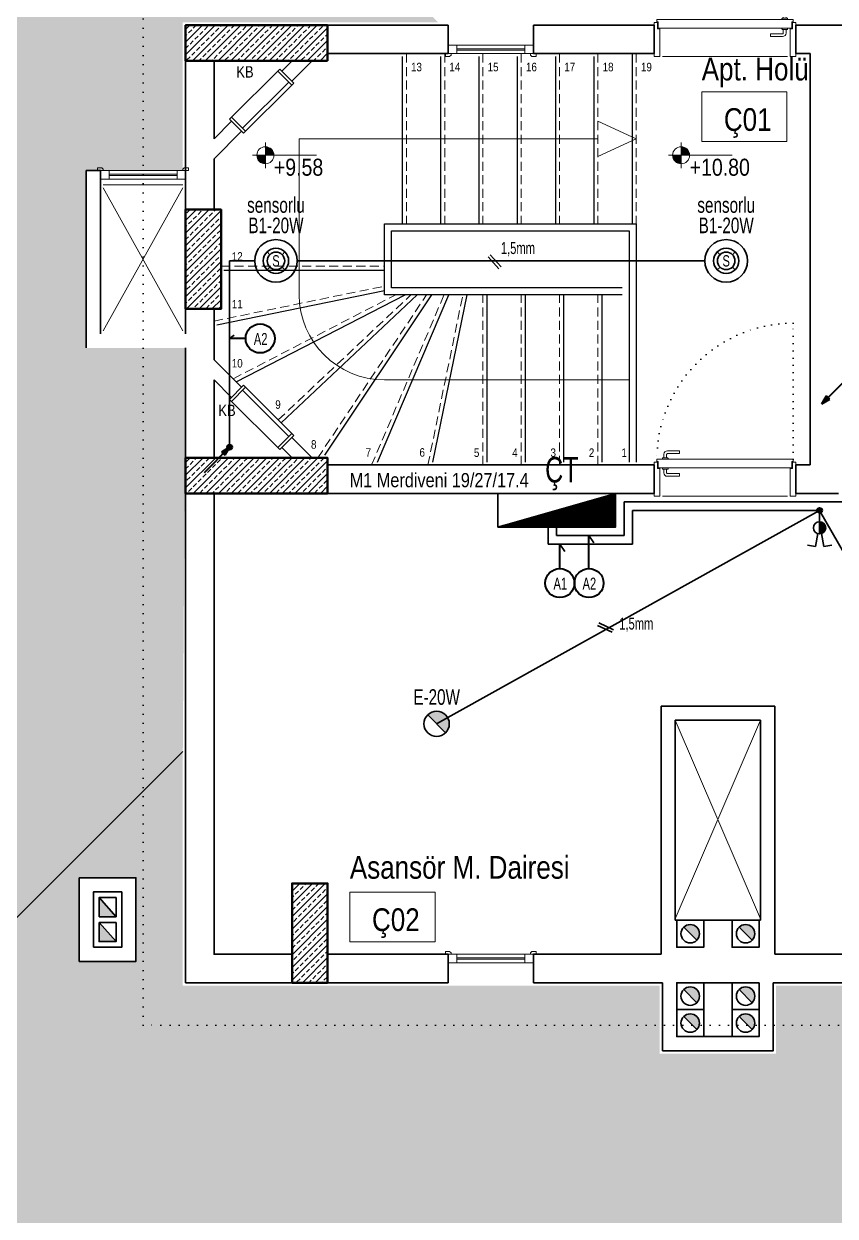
# Model space of a CAD drawing. Header units: millimetres. Extents: x 1852829 to 1882754, y -270850 to -231658.
# Drawn here: x 1869274 to 1869845, y -248506 to -247665 of the extents above; entities that cross this region are included whole.
import ezdxf
from ezdxf.enums import TextEntityAlignment as Align

# ---------------------------------------------------------------- set-up
doc = ezdxf.new("R2010")
doc.units = ezdxf.units.MM
for name, pattern in [('CONTINOUS', [0]), ('CONTINU', [0]), ('DOT', [0.25, 0, -0.25]), ('izdüşüm arka', [3.175, 0, -3.175]), ('izdüşüm ön', [9.525, 6.35, -3.175])]:
    doc.linetypes.add(name, pattern=pattern)
for name, color, linetype, lineweight in [('a_ba', 6, 'Continuous', 50), ('a_doğrama', 251, 'Continuous', 20), ('a_duvar', 251, 'Continuous', 35), ('a_görünüş', 32, 'Continuous', 25), ('a_görünüş_ince', 8, 'Continuous', 20), ('a_hatch_ba', 252, 'Continuous', 13), ('a_hatch_misc', 251, 'Continuous', 15), ('a_izdüşüm_arka', 251, 'izdüşüm arka', 30), ('a_izdüşüm_ön', 6, 'izdüşüm ön', 9), ('a_not_kot', 251, 'Continuous', 13), ('a_not_mahal', 253, 'Continuous', 5), ('a_not_misc', 144, 'Continuous', 5), ('a_not_text', 7, 'Continuous', 13), ('Aydınlatma', 4, 'CONTINOUS', 35), ('Aydınlatma_', 3, 'Continuous', 40), ('Genel', 4, 'CONTINOUS', 40), ('Priz', 6, 'CONTINOUS', 40)]:
    doc.layers.add(name, color=color, linetype=linetype, lineweight=lineweight)
doc.styles.add('Grupcad', font='arial.ttf', dxfattribs={"width": 0.7})
doc.styles.add('OL', font='tsimplex.shx', dxfattribs={"width": 0.8, "height": 12})
doc.styles.add('ROMANTUR', font='arial.ttf', dxfattribs={"width": 0.7})
doc.styles.get("Standard").update_dxf_attribs({"font": 'ARIALN.TTF'})

# ---------------------------------------------------------------- blocks, each defined once
blk = doc.blocks.new('M1')
at = {"layer": 'a_doğrama', "linetype": 'Continuous'}
for p, q in [((-24, 6), (-30, 6)), ((-30, 0), (-30, 6)), ((-24, 0), (-30, 0)), ((-24, 0), (-24, 6)), ((30, 6), (24, 6)), ((24, 6), (24, 0)), ((30, 0), (30, 6)), ((30, 0), (24, 0))]:
    blk.add_line(p, q, dxfattribs=at)
at = {"layer": 'a_doğrama'}
for p, q in [((24, 3.5), (-24, 3.5)), ((24, 2.5), (-24, 2.5))]:
    blk.add_line(p, q, dxfattribs=at)
for points in [[(-28, -1), (-28, 0), (-32, 0), (-32, -2), (-29, -2)], [(28, -1), (28, 0), (32, 0), (32, -2), (29, -2)]]:
    blk.add_lwpolyline(points, close=True, dxfattribs=at)
at = {"layer": 'a_görünüş_ince'}
for p, q in [((24, 6), (-24, 6)), ((-24, 0), (24, 0))]:
    blk.add_line(p, q, dxfattribs=at)
blk = doc.blocks.new('baca_şönt')
at = {"layer": 'a_duvar'}
h = blk.add_hatch(color=256, dxfattribs=at)
h.dxf.hatch_style = 1
h.paths.add_polyline_path([(21.5, -5), (21.5, -17), (35, -17)])
h.paths.add_polyline_path([(4, -5), (4, -17), (17.5, -17)])
for p, q in [((4, -5), (17.5, -17)), ((17.5, -5), (17.5, -17)), ((21.5, -5), (21.5, -17)), ((21.5, -5), (35, -17))]:
    blk.add_line(p, q, dxfattribs=at)
blk.add_lwpolyline([(0, -21), (39, -21), (39, -1), (0, -1)], close=True, dxfattribs=at)
for points in [[(17.5, -5), (4, -5), (4, -17), (17.5, -17)], [(21.5, -17), (35, -17), (35, -5), (21.5, -5)]]:
    blk.add_lwpolyline(points, dxfattribs=at)
blk = doc.blocks.new('baca_müstakil')
at = {"layer": 'a_duvar'}
h = blk.add_hatch(color=256, dxfattribs=at)
h.dxf.hatch_style = 1
h.paths.add_polyline_path([(4.9, -4.9, 0.198912), (3, -9.5, 0.668179), (14.1, -14.1)])
blk.add_line((4.9, -4.9), (14.1, -14.1), dxfattribs=at)
blk.add_lwpolyline([(0, -19), (19, -19), (19, 0), (0, 0)], close=True, dxfattribs=at)
blk.add_circle((9.5, -9.5), 6.5, dxfattribs=at)
blk = doc.blocks.new('K1')
at = {"layer": 'a_doğrama', "color": 251}
for points in [[(-17.5, -2.5), (-22, -2.5), (-22, 0), (2, 0), (2, -4), (-17.5, -4), (-17.5, -2.5)], [(-27.5, -93.1), (-25, -93.1)], [(-17.5, -97.5), (-22, -97.5), (-22, -100), (2, -100), (2, -96), (-17.5, -96), (-17.5, -97.5)], [(-14.5, -93.1), (-17, -93.1)]]:
    blk.add_lwpolyline(points, dxfattribs=at)
blk.add_lwpolyline([(-18, -14), (-18, -4), (-18, -3), (-22.5, -3), (-22.5, -2.5), (-22.5, -2), (-24, -2), (-24, -2.5), (-24, -12.5), (-24, -88), (-24, -97.5), (-24, -98), (-22.5, -98), (-22.5, -97.5), (-22.5, -97), (-18, -97), (-18, -96), (-18, -86.5)], close=True, dxfattribs=at)
for points in [[(-25, -91.1), (-27.5, -91.1, -0.414214), (-28, -90.6), (-28, -82.1), (-30, -82.1), (-30, -90.6)], [(-17, -91.1), (-14.5, -91.1, 0.414214), (-14, -90.6), (-14, -82.1), (-12, -82.1), (-12, -90.6)], [(-24, -94.1), (-24.5, -94.1, -0.414214), (-25, -93.6), (-25, -90.6, -0.414214), (-24.5, -90.1), (-24, -90.1)], [(-18, -94.1), (-17.5, -94.1, 0.414214), (-17, -93.6), (-17, -90.6, 0.414214), (-17.5, -90.1), (-18, -90.1)]]:
    blk.add_lwpolyline(points, format="xyb", dxfattribs=at)
for centre, start, end in [((-27.5, -90.6), 180, 270), ((-14.5, -90.6), 270, 0)]:
    blk.add_arc(centre, 2.5, start, end, dxfattribs=at)
at = {"layer": 'a_görünüş_ince', "color": 251}
blk.add_line((2, -6), (2, -94), dxfattribs=at)
at = {"layer": 'a_izdüşüm_arka', "color": 251, "linetype": 'DOT', "ltscale": 20}
blk.add_line((-24, -2), (-120, -2), dxfattribs=at)
blk.add_arc((-24, -2), 96, 180, 270, dxfattribs=at)
blk = doc.blocks.new('sembol_kot')
at = {"layer": 'a_not_kot'}
for points in [[(0, 10), (0, 0), (10, 0, 0.414214)], [(0, 0), (-10, 0, 0.414214), (0, -10)]]:
    blk.add_hatch(color=256, dxfattribs=at).paths.add_polyline_path(points)
for p, q in [((0, 15), (0, -15)), ((-15, 0), (60, 0))]:
    blk.add_line(p, q, dxfattribs=at)
blk.add_circle((0, 0), 10, dxfattribs=at)
blk = doc.blocks.new('kb')
at = {"layer": 'a_doğrama'}
blk.add_line((10.91, -41.26), (12.32, -42.68), dxfattribs=at)
for points in [[(44.85, -7.32), (46.26, -5.91)], [(44.85, -7.32), (54.75, -17.22)], [(47.68, -7.32), (46.26, -5.91)], [(52.63, -15.1), (20.1, -47.63)], [(54.75, -14.39), (56.16, -15.81)], [(56.16, -15.81), (54.75, -17.22)], [(54.75, -17.22), (20.81, -51.16)], [(10.91, -41.26), (12.32, -39.85)], [(10.91, -41.26), (20.81, -51.16)], [(12.32, -39.85), (22.22, -49.75)]]:
    blk.add_lwpolyline(points, dxfattribs=at)
at = {"layer": 'a_duvar'}
for points in [[(55, 0), (47.68, -7.32)], [(69.14, 0), (54.75, -14.39)], [(47.68, -7.32), (54.75, -14.39)], [(12.32, -42.68), (0, -55)], [(19.39, -49.75), (0, -69.14)], [(12.32, -42.68), (19.39, -49.75)]]:
    blk.add_lwpolyline(points, dxfattribs=at)
at = {"layer": 'a_görünüş_ince'}
blk.add_lwpolyline([(44.85, -7.32), (12.32, -39.85)], dxfattribs=at)
blk = doc.blocks.new('B1-20W SENSORLU ARM.')
at = {"layer": 'Aydınlatma', "color": 1, "linetype": 'CONTINU'}
for p, q in [((-6.3, 6.3), (-4.34, 4.34)), ((6.3, 6.3), (4.34, 4.34)), ((-4.34, -4.34), (-6.3, -6.3)), ((4.34, -4.34), (6.3, -6.3))]:
    blk.add_line(p, q, dxfattribs=at)
at = {"layer": 'Aydınlatma', "linetype": 'CONTINU'}
blk.add_circle((0, 0), 15, dxfattribs=at)
at = {"layer": 'Aydınlatma', "color": 1, "linetype": 'CONTINU'}
for radius in [8.91, 6.14]:
    blk.add_circle((0, 0), radius, dxfattribs=at)
at = {"layer": 'Aydınlatma', "linetype": 'CONTINU', "style": 'Grupcad', "width": 0.7, "flags": 8}
for tag, p in [('SENSORLU', (0, 39.36)), ('B1-20W', (0, 25))]:
    blk.add_attdef(tag, text='', height=11, dxfattribs=at).set_placement(p, align=Align.MIDDLE_CENTER)
at = {"layer": 'Aydınlatma', "color": 4, "linetype": 'CONTINU', "style": 'Grupcad', "width": 0.7, "flags": 8}
blk.add_attdef('S.', text='', height=8, dxfattribs=at).set_placement((0, 0), align=Align.MIDDLE_CENTER)
blk = doc.blocks.new('ASAGIDAN GELEN HAT')
at = {"linetype": 'Continuous'}
blk.add_hatch(color=0, dxfattribs=at).paths.add_polyline_path([(-5.67, -3.43), (-3.48, -5.62), (0, 0)])
h = blk.add_hatch(color=7, dxfattribs=at)
edge = h.paths.add_edge_path()
edge.add_arc((0, 0), 1.75, 0, 360)
at = {"color": 0, "linetype": 'Continuous'}
for p, q in [((-17.77, -17.77), (0, 0)), ((0, 0), (-5.67, -3.43)), ((0, 0), (-3.48, -5.62)), ((-5.67, -3.43), (-3.48, -5.62))]:
    blk.add_line(p, q, dxfattribs=at)
at = {"color": 7, "linetype": 'Continuous'}
blk.add_circle((0, 0), 1.75, dxfattribs=at)
blk = doc.blocks.new('KAT PANOSU')
at = {"layer": 'Aydınlatma', "linetype": 'CONTINU'}
h = blk.add_hatch(dxfattribs=at)
h.set_pattern_fill('ANSI31', color=2)
h.set_pattern_definition([(45, (274.5771, -113244.44112), (-0.08838834765, 0.08838834765), [])])
h.paths.add_polyline_path([(41.5, 11.87), (-41.5, -11.87), (41.5, -11.87)])
at = {"layer": 'Aydınlatma', "color": 2, "linetype": 'CONTINU'}
blk.add_line((-41.5, -11.87), (41.5, 11.87), dxfattribs=at)
blk.add_line((-41.5, -11.87), (41.5, 11.87), dxfattribs=at)
blk.add_line((-41.5, -11.87), (41.5, 11.87), dxfattribs=at)
blk.add_line((-41.5, -11.87), (41.5, 11.87), dxfattribs=at)
blk.add_line((-41.5, -11.87), (41.5, 11.87), dxfattribs=at)
blk.add_line((-41.5, -11.87), (41.5, 11.87), dxfattribs=at)
blk.add_lwpolyline([(-41.5, -11.87), (-41.5, 11.87), (41.5, 11.87), (41.5, -11.87)], close=True, dxfattribs=at)
blk.add_lwpolyline([(-41.5, -11.87), (-41.5, 11.87), (41.5, 11.87), (41.5, -11.87)], close=True, dxfattribs=at)
blk.add_lwpolyline([(-41.5, -11.87), (-41.5, 11.87), (41.5, 11.87), (41.5, -11.87)], close=True, dxfattribs=at)
blk.add_lwpolyline([(-41.5, -11.87), (-41.5, 11.87), (41.5, 11.87), (41.5, -11.87)], close=True, dxfattribs=at)
blk.add_lwpolyline([(-41.5, -11.87), (-41.5, 11.87), (41.5, 11.87), (41.5, -11.87)], close=True, dxfattribs=at)
blk.add_lwpolyline([(-41.5, -11.87), (-41.5, 11.87), (41.5, 11.87), (41.5, -11.87)], close=True, dxfattribs=at)
blk = doc.blocks.new('E-20W AST')
at = {"layer": 'Aydınlatma', "linetype": 'CONTINU'}
h = blk.add_hatch(color=1, dxfattribs=at)
edge = h.paths.add_edge_path()
edge.add_arc((0, 0), 8.91, 360, 495, ccw=False)
edge.add_arc((0, 0), 8.91, 315, 360, ccw=False)
edge.add_line((6.3, -6.3), (-6.3, 6.3))
at = {"layer": 'Aydınlatma', "color": 1, "linetype": 'CONTINU'}
blk.add_line((6.3, -6.3), (-6.3, 6.3), dxfattribs=at)
blk.add_circle((0, 0), 8.91, dxfattribs=at)
at = {"layer": 'Aydınlatma', "linetype": 'CONTINU', "style": 'Grupcad', "width": 0.7, "flags": 8}
blk.add_attdef('E-20W', text='', height=11, dxfattribs=at).set_placement((0, 18.91), align=Align.MIDDLE_CENTER)
blk = doc.blocks.new('ETANJ KOMUTATOR ANAHTAR')
at = {"layer": 'Aydınlatma', "linetype": 'CONTINU'}
h = blk.add_hatch(color=6, dxfattribs=at)
edge = h.paths.add_edge_path()
edge.add_arc((0, 4.32), 4.32, 90, 270)
edge.add_line((0, 0), (0, 8.64))
at = {"layer": 'Aydınlatma', "color": 6, "linetype": 'CONTINU'}
for p, q in [((-2.88, 17.46), (-8.56, 16.51)), ((-1.36, 8.42), (-2.88, 17.46)), ((1.36, 8.42), (2.88, 17.46)), ((2.88, 17.46), (8.56, 16.51)), ((0, 8.64), (0, 0))]:
    blk.add_line(p, q, dxfattribs=at)
blk.add_circle((0, 4.32), 4.32, dxfattribs=at)
blk.add_arc((0, 4.32), 4.32, 90, 270, dxfattribs=at)
blk = doc.blocks.new('BUAT (Enerji)')
at = {"layer": 'Priz', "linetype": 'CONTINU'}
h = blk.add_hatch(color=256, dxfattribs=at)
edge = h.paths.add_edge_path()
edge.add_arc((0, 0), 1.75, 0, 360)
blk.add_circle((0, 0), 1.75, dxfattribs=at)
blk = doc.blocks.new('YUKARIYA GIDEN HAT')
at = {"linetype": 'Continuous'}
blk.add_hatch(color=0, dxfattribs=at).paths.add_polyline_path([(12.1, 14.33), (14.28, 12.14), (17.77, 17.77)])
h = blk.add_hatch(color=7, dxfattribs=at)
edge = h.paths.add_edge_path()
edge.add_arc((0, 0), 1.75, 0, 360)
at = {"color": 0, "linetype": 'Continuous'}
for p, q in [((0, 0), (17.77, 17.77)), ((17.77, 17.77), (12.1, 14.33)), ((17.77, 17.77), (14.28, 12.14)), ((12.1, 14.33), (14.28, 12.14))]:
    blk.add_line(p, q, dxfattribs=at)
at = {"color": 7, "linetype": 'Continuous'}
blk.add_circle((0, 0), 1.75, dxfattribs=at)

msp = doc.modelspace()

# ---------------------------------------------------------------- hatches: boundary and pattern name
at = {"layer": 'a_hatch_misc', "ltscale": 10}
h = msp.add_hatch(dxfattribs=at)
h.set_pattern_fill('AR-RSHKE', color=256, scale=0.15, angle=270)
h.set_pattern_definition([(270, (-86834.217, -3440.02), (45.72, -97.155), [22.86, -19.05, 26.67, -11.43, 34.29, -15.24]), (270, (-86832.312, -3462.88), (45.72, -97.155), [19.05, -72.39, 15.24, -22.86]), (270, (-86837.075, -3508.6), (45.72, -97.155), [11.43, -118.11]), (0, (-86834.217, -3440.018), (45.72, 32.385), [43.815, -139.065]), (0, (-86834.217, -3462.878), (45.72, 32.385), [42.8625, -140.0175]), (0, (-86834.217, -3481.928), (45.72, 32.385), [40.005, -142.875]), (0, (-86837.075, -3508.598), (45.72, 32.385), [43.815, -139.065]), (0, (-86837.075, -3520.028), (45.72, 32.385), [43.815, -139.065]), (0, (-86834.217, -3554.318), (45.72, 32.385), [41.91, -140.97])])
h.paths.add_polyline_path([(1869387.71, -247893.78), (1869317.71, -247893.78), (1869317.71, -247768.78), (1869385.71, -247768.28), (1869385.71, -247664.28), (1869565.71, -247664.28), (1868522.71, -246621.28), (1868522.71, -249041.28), (1869385.71, -248178.28)])
h.paths.add_polyline_path([(1869133.71, -247872.78), (1869133.71, -247828.78), (1869114.71, -247828.78), (1869114.71, -247789.78), (1869172.71, -247789.78), (1869172.71, -247828.78), (1869172.71, -247872.78)], flags=16)
h.paths.add_polyline_path([(1868776.71, -248331.28), (1868776.71, -248370.28), (1868737.71, -248370.28), (1868737.71, -248331.28)], flags=16)
h.paths.add_polyline_path([(1868777.71, -247395.28), (1868737.71, -247395.28), (1868737.71, -247336.28), (1868777.71, -247336.28)], flags=16)
h = msp.add_hatch(dxfattribs=at)
h.set_pattern_fill('AR-RSHKE', color=256, scale=0.15)
h.set_pattern_definition([(0, (-86834.217, -3440.02), (97.155, 45.72), [22.86, -19.05, 26.67, -11.43, 34.29, -15.24]), (0, (-86811.357, -3438.113), (97.155, 45.72), [19.05, -72.39, 15.24, -22.86]), (0, (-86765.637, -3442.876), (97.155, 45.72), [11.43, -118.11]), (90, (-86834.217, -3440.018), (-32.385, 45.72), [43.815, -139.065]), (90, (-86811.357, -3440.018), (-32.385, 45.72), [42.8625, -140.0175]), (90, (-86792.307, -3440.018), (-32.385, 45.72), [40.005, -142.875]), (90, (-86765.637, -3442.876), (-32.385, 45.72), [43.815, -139.065]), (90, (-86754.207, -3442.876), (-32.385, 45.72), [43.815, -139.065]), (90, (-86719.917, -3440.018), (-32.385, 45.72), [41.91, -140.97])])
h.paths.add_polyline_path([(1870064.71, -248103.28), (1870064.71, -248343.28), (1869803.71, -248343.28), (1869803.71, -248391.28), (1869721.71, -248391.28), (1869721.71, -248343.28), (1869385.71, -248343.28), (1869385.71, -248178.28), (1868522.71, -249041.28), (1871002.71, -249041.28)])
h.paths.add_polyline_path([(1870172.71, -248326.28), (1870172.71, -248267.28), (1870212.71, -248267.28), (1870212.71, -248326.28)], flags=16)
h.paths.add_polyline_path([(1869352.71, -248326.28), (1869312.71, -248326.28), (1869312.71, -248267.28), (1869352.71, -248267.28)], flags=16)

# ---------------------------------------------------------------- linework, layer by layer
at = {"layer": 'a_ba', "color": 253}
for points in [[(1869487.71, -247691.28), (1869487.71, -247666.28), (1869387.71, -247666.28), (1869387.71, -247691.28)], [(1869387.71, -247866.28), (1869412.71, -247866.28), (1869412.71, -247796.28), (1869387.71, -247796.28)], [(1869487.71, -247996.28), (1869487.71, -247971.28), (1869387.71, -247971.28), (1869387.71, -247996.28)], [(1869462.71, -248341.28), (1869487.71, -248341.28), (1869487.71, -248271.28), (1869462.71, -248271.28)]]:
    msp.add_lwpolyline(points, close=True, dxfattribs=at)
at = {"layer": 'a_duvar'}
for p, q in [((1869407.71, -247746.28), (1869407.71, -247691.28)), ((1869827.71, -247686.28), (1869827.71, -247976.28)), ((1869407.71, -247796.28), (1869407.71, -247760.42)), ((1869317.71, -247893.78), (1869317.71, -247768.78)), ((1869327.71, -247883.78), (1869327.71, -247768.78)), ((1869407.71, -247902.14), (1869407.71, -247866.28)), ((1869407.71, -247971.28), (1869407.71, -247916.28)), ((1869717.71, -247976.28), (1869487.71, -247976.28)), ((1869827.71, -247976.28), (1869817.71, -247976.28)), ((1869387.71, -247996.28), (1869717.71, -247996.28)), ((1869817.71, -247996.28), (1869847.71, -247996.28)), ((1869722.71, -248146.28), (1869722.71, -248321.28)), ((1869722.71, -248146.28), (1869802.71, -248146.28)), ((1869802.71, -248321.28), (1869802.71, -248146.28)), ((1869732.71, -248156.28), (1869792.71, -248156.28)), ((1869732.71, -248297.28), (1869732.71, -248156.28)), ((1869792.71, -248156.28), (1869792.71, -248297.28))]:
    msp.add_line(p, q, dxfattribs=at)
for points in [[(1869487.71, -247666.28), (1869572.71, -247666.28)], [(1869572.71, -247666.28), (1869572.69, -247686.28)], [(1869632.71, -247666.28), (1869632.69, -247686.28)], [(1869632.71, -247666.28), (1869717.71, -247666.28)], [(1869717.71, -247666.28), (1869717.71, -247686.28)], [(1869817.71, -247666.28), (1870037.71, -247666.28)], [(1869817.71, -247666.28), (1869817.71, -247686.28)], [(1869387.71, -247796.28), (1869387.71, -247691.28)], [(1869407.71, -247746.28), (1869407.71, -247691.28)], [(1869487.71, -247686.28), (1869572.69, -247686.28)], [(1869632.69, -247686.28), (1869717.71, -247686.28)], [(1869817.71, -247686.28), (1869827.71, -247686.28)], [(1869407.71, -247796.28), (1869407.71, -247760.42)], [(1869317.71, -247768.78), (1869327.71, -247768.78)], [(1869387.71, -247883.78), (1869387.71, -247866.28)], [(1869407.71, -247902.14), (1869407.71, -247866.28)], [(1869387.71, -247971.28), (1869387.71, -247893.78)], [(1869407.71, -247971.28), (1869407.71, -247916.28)], [(1869717.71, -247976.28), (1869717.71, -247996.28)], [(1869817.71, -247976.28), (1869817.71, -247996.28)], [(1869462.71, -248341.28), (1869387.71, -248341.28), (1869387.71, -247996.28)], [(1869462.71, -248321.28), (1869407.71, -248321.28), (1869407.71, -247996.28)], [(1869792.71, -248297.28), (1869732.71, -248297.28)], [(1869572.71, -248321.28), (1869487.71, -248321.28)], [(1869572.71, -248321.28), (1869572.69, -248341.28)], [(1869632.71, -248321.28), (1869632.69, -248341.28)], [(1869722.71, -248321.28), (1869632.71, -248321.28)], [(1869890.21, -248321.28), (1869802.71, -248321.28)], [(1869572.69, -248341.28), (1869487.71, -248341.28)], [(1869723.71, -248341.28), (1869632.69, -248341.28)], [(1869801.71, -248341.28), (1869801.71, -248389.28), (1869723.71, -248389.28), (1869723.71, -248341.28)], [(1869791.71, -248341.28), (1869733.71, -248341.28)], [(1869890.21, -248341.28), (1869801.71, -248341.28)], [(1869752.71, -248379.28), (1869772.71, -248379.28)]]:
    msp.add_lwpolyline(points, dxfattribs=at)
msp.add_lwpolyline([(1869312.71, -248267.28), (1869352.71, -248267.28), (1869352.71, -248326.28), (1869312.71, -248326.28)], close=True, dxfattribs=at)
at = {"layer": 'a_görünüş', "color": 251}
for p, q in [((1869540.21, -247688.28), (1869540.21, -247806.28)), ((1869567.21, -247688.28), (1869567.21, -247806.28)), ((1869594.21, -247688.28), (1869594.21, -247806.28)), ((1869621.21, -247688.28), (1869621.21, -247806.28)), ((1869648.21, -247688.28), (1869648.21, -247806.28)), ((1869675.21, -247688.28), (1869675.21, -247806.28)), ((1869699.71, -247686.28), (1869705.21, -247686.28)), ((1869702.21, -247686.28), (1869702.21, -247806.28)), ((1869527.71, -247856.28), (1869527.71, -247806.28)), ((1869527.71, -247806.28), (1869567.21, -247806.28)), ((1869543.21, -247806.28), (1869705.21, -247806.28)), ((1869532.71, -247851.28), (1869532.71, -247811.28)), ((1869532.71, -247811.28), (1869700.21, -247811.28)), ((1869414.71, -247839.03), (1869527.71, -247839.03)), ((1869695.21, -247851.28), (1869532.71, -247851.28)), ((1869409.71, -247877.53), (1869527.71, -247853.26)), ((1869423.33, -247917.76), (1869542.31, -247856.28)), ((1869455.05, -247946.65), (1869550.86, -247856.28)), ((1869485.7, -247969.28), (1869561.11, -247856.28)), ((1869522.86, -247974.28), (1869573.05, -247856.28)), ((1869695.21, -247856.28), (1869527.71, -247856.28)), ((1869561.88, -247974.28), (1869586.1, -247856.28)), ((1869600.21, -247974.28), (1869600.21, -247856.28)), ((1869627.21, -247974.28), (1869627.21, -247856.28)), ((1869654.21, -247974.28), (1869654.21, -247856.28)), ((1869681.21, -247974.28), (1869681.21, -247856.28)), ((1869385.71, -248178.28), (1868522.71, -249041.28))]:
    msp.add_line(p, q, dxfattribs=at)
for points in [[(1869705.21, -247806.28), (1869705.21, -247974.28)], [(1869700.21, -247811.28), (1869700.21, -247974.28)]]:
    msp.add_lwpolyline(points, dxfattribs=at)
at = {"layer": 'a_görünüş_ince'}
msp.add_lwpolyline([(1869329.71, -247778.78), (1869385.71, -247778.78)], dxfattribs=at)
at = {"layer": 'a_hatch_ba', "linetype": 'Continuous'}
for p, q in [((1869387.71, -247669.21), (1869390.64, -247666.28)), ((1869387.71, -247678.19), (1869399.62, -247666.28)), ((1869387.71, -247687.17), (1869408.6, -247666.28)), ((1869392.58, -247691.28), (1869417.58, -247666.28)), ((1869393.1, -247668.31), (1869395.13, -247666.28)), ((1869400.96, -247669.43), (1869403.2, -247667.19)), ((1869401.56, -247691.28), (1869426.56, -247666.28)), ((1869410.54, -247691.28), (1869435.54, -247666.28)), ((1869412.18, -247667.19), (1869413.09, -247666.28)), ((1869419.52, -247691.28), (1869444.52, -247666.28)), ((1869420.04, -247668.31), (1869422.07, -247666.28)), ((1869427.9, -247669.43), (1869430.14, -247667.19)), ((1869428.5, -247691.28), (1869453.5, -247666.28)), ((1869437.48, -247691.28), (1869462.48, -247666.28)), ((1869439.12, -247667.19), (1869440.03, -247666.28)), ((1869446.46, -247691.28), (1869471.46, -247666.28)), ((1869446.98, -247668.31), (1869449.01, -247666.28)), ((1869454.84, -247669.43), (1869457.08, -247667.19)), ((1869455.44, -247691.28), (1869480.44, -247666.28)), ((1869464.42, -247691.28), (1869487.71, -247667.99)), ((1869466.06, -247667.19), (1869466.97, -247666.28)), ((1869473.92, -247668.31), (1869475.95, -247666.28)), ((1869481.78, -247669.43), (1869484.02, -247667.19)), ((1869387.71, -247673.7), (1869388.61, -247672.8)), ((1869389.73, -247671.68), (1869391.98, -247669.43)), ((1869394.22, -247676.17), (1869396.47, -247673.92)), ((1869397.59, -247672.8), (1869399.83, -247670.56)), ((1869402.08, -247677.29), (1869404.32, -247675.05)), ((1869405.45, -247673.92), (1869407.69, -247671.68)), ((1869408.81, -247670.56), (1869411.06, -247668.31)), ((1869409.94, -247678.41), (1869412.18, -247676.17)), ((1869413.3, -247675.05), (1869415.55, -247672.8)), ((1869416.67, -247671.68), (1869418.92, -247669.43)), ((1869421.16, -247676.17), (1869423.41, -247673.92)), ((1869424.53, -247672.8), (1869426.77, -247670.56)), ((1869429.02, -247677.29), (1869431.26, -247675.05)), ((1869432.39, -247673.92), (1869434.63, -247671.68)), ((1869435.75, -247670.56), (1869438, -247668.31)), ((1869436.88, -247678.41), (1869439.12, -247676.17)), ((1869440.24, -247675.05), (1869442.49, -247672.8)), ((1869443.61, -247671.68), (1869445.86, -247669.43)), ((1869448.1, -247676.17), (1869450.35, -247673.92)), ((1869451.47, -247672.8), (1869453.71, -247670.56)), ((1869455.96, -247677.29), (1869458.2, -247675.05)), ((1869459.33, -247673.92), (1869461.57, -247671.68)), ((1869462.69, -247670.56), (1869464.94, -247668.31)), ((1869463.82, -247678.41), (1869466.06, -247676.17)), ((1869467.19, -247675.05), (1869469.43, -247672.8)), ((1869470.55, -247671.68), (1869472.8, -247669.43)), ((1869475.04, -247676.17), (1869477.29, -247673.92)), ((1869478.41, -247672.8), (1869480.66, -247670.56)), ((1869482.9, -247677.29), (1869485.15, -247675.05)), ((1869486.27, -247673.92), (1869487.71, -247672.48)), ((1869387.71, -247682.68), (1869389.73, -247680.66)), ((1869390.85, -247679.54), (1869393.1, -247677.29)), ((1869395.34, -247684.03), (1869397.59, -247681.78)), ((1869398.71, -247680.66), (1869400.96, -247678.41)), ((1869403.2, -247685.15), (1869405.45, -247682.9)), ((1869406.57, -247681.78), (1869408.81, -247679.54)), ((1869411.06, -247686.27), (1869413.3, -247684.03)), ((1869414.43, -247682.9), (1869416.67, -247680.66)), ((1869417.79, -247679.54), (1869420.04, -247677.29)), ((1869422.28, -247684.03), (1869424.53, -247681.78)), ((1869425.65, -247680.66), (1869427.9, -247678.41)), ((1869430.14, -247685.15), (1869432.39, -247682.9)), ((1869433.51, -247681.78), (1869435.75, -247679.54)), ((1869438, -247686.27), (1869440.24, -247684.03)), ((1869441.37, -247682.9), (1869443.61, -247680.66)), ((1869444.73, -247679.54), (1869446.98, -247677.29)), ((1869449.22, -247684.03), (1869451.47, -247681.78)), ((1869452.59, -247680.66), (1869454.84, -247678.41)), ((1869457.08, -247685.15), (1869459.33, -247682.9)), ((1869460.45, -247681.78), (1869462.69, -247679.54)), ((1869464.94, -247686.27), (1869467.19, -247684.03)), ((1869468.31, -247682.9), (1869470.55, -247680.66)), ((1869471.68, -247679.54), (1869473.92, -247677.29)), ((1869473.4, -247691.28), (1869487.71, -247676.97)), ((1869476.17, -247684.03), (1869478.41, -247681.78)), ((1869479.53, -247680.66), (1869481.78, -247678.41)), ((1869484.02, -247685.15), (1869486.27, -247682.9)), ((1869487.39, -247681.78), (1869487.71, -247681.46)), ((1869388.61, -247690.76), (1869390.85, -247688.52)), ((1869391.98, -247687.4), (1869394.22, -247685.15)), ((1869397.07, -247691.28), (1869398.71, -247689.64)), ((1869399.83, -247688.52), (1869402.08, -247686.27)), ((1869406.05, -247691.28), (1869406.57, -247690.76)), ((1869407.69, -247689.64), (1869409.94, -247687.4)), ((1869415.55, -247690.76), (1869417.79, -247688.52)), ((1869418.92, -247687.4), (1869421.16, -247685.15)), ((1869424.01, -247691.28), (1869425.65, -247689.64)), ((1869426.77, -247688.52), (1869429.02, -247686.27)), ((1869432.99, -247691.28), (1869433.51, -247690.76)), ((1869434.63, -247689.64), (1869436.88, -247687.4)), ((1869442.49, -247690.76), (1869444.73, -247688.52)), ((1869445.86, -247687.4), (1869448.1, -247685.15)), ((1869450.95, -247691.28), (1869452.59, -247689.64)), ((1869453.71, -247688.52), (1869455.96, -247686.27)), ((1869459.93, -247691.28), (1869460.45, -247690.76)), ((1869461.57, -247689.64), (1869463.82, -247687.4)), ((1869469.43, -247690.76), (1869471.68, -247688.52)), ((1869472.8, -247687.4), (1869475.04, -247685.15)), ((1869477.89, -247691.28), (1869479.53, -247689.64)), ((1869480.66, -247688.52), (1869482.9, -247686.27)), ((1869482.38, -247691.28), (1869487.71, -247685.95)), ((1869486.87, -247691.28), (1869487.39, -247690.76)), ((1869387.71, -247803.91), (1869395.34, -247796.28)), ((1869387.71, -247812.89), (1869404.32, -247796.28)), ((1869387.71, -247821.87), (1869412.71, -247796.87)), ((1869388.61, -247798.53), (1869390.85, -247796.28)), ((1869393.1, -247803.02), (1869395.34, -247800.77)), ((1869396.47, -247799.65), (1869398.71, -247797.4)), ((1869399.83, -247796.28), (1869399.83, -247796.28)), ((1869400.96, -247804.14), (1869403.2, -247801.89)), ((1869404.32, -247800.77), (1869406.57, -247798.53)), ((1869407.69, -247797.4), (1869408.82, -247796.28)), ((1869412.18, -247801.89), (1869412.71, -247801.36)), ((1869387.71, -247830.85), (1869412.71, -247805.85)), ((1869387.71, -247808.4), (1869388.61, -247807.51)), ((1869389.73, -247806.38), (1869391.98, -247804.14)), ((1869394.22, -247810.87), (1869396.47, -247808.63)), ((1869397.59, -247807.51), (1869399.83, -247805.26)), ((1869402.08, -247812), (1869404.32, -247809.75)), ((1869405.45, -247808.63), (1869407.69, -247806.38)), ((1869408.81, -247805.26), (1869411.06, -247803.02)), ((1869409.94, -247813.12), (1869412.18, -247810.87)), ((1869387.71, -247839.83), (1869412.71, -247814.83)), ((1869387.71, -247817.38), (1869389.73, -247815.36)), ((1869390.85, -247814.24), (1869393.1, -247812)), ((1869395.34, -247818.73), (1869397.59, -247816.49)), ((1869398.71, -247815.36), (1869400.96, -247813.12)), ((1869403.2, -247819.85), (1869405.45, -247817.61)), ((1869406.57, -247816.49), (1869408.81, -247814.24)), ((1869411.06, -247820.98), (1869412.71, -247819.32)), ((1869387.71, -247848.81), (1869412.71, -247823.81)), ((1869388.61, -247825.47), (1869390.85, -247823.22)), ((1869391.98, -247822.1), (1869394.22, -247819.85)), ((1869393.1, -247829.96), (1869395.34, -247827.71)), ((1869396.47, -247826.59), (1869398.71, -247824.34)), ((1869399.83, -247823.22), (1869402.08, -247820.98)), ((1869404.32, -247827.71), (1869406.57, -247825.47)), ((1869407.69, -247824.34), (1869409.94, -247822.1)), ((1869387.71, -247857.8), (1869412.71, -247832.8)), ((1869387.71, -247835.34), (1869388.61, -247834.45)), ((1869389.73, -247833.32), (1869391.98, -247831.08)), ((1869394.22, -247837.81), (1869396.47, -247835.57)), ((1869397.59, -247834.45), (1869399.83, -247832.2)), ((1869400.96, -247831.08), (1869403.2, -247828.83)), ((1869405.45, -247835.57), (1869407.69, -247833.32)), ((1869408.81, -247832.2), (1869411.06, -247829.96)), ((1869412.18, -247828.83), (1869412.71, -247828.3)), ((1869387.71, -247844.32), (1869389.73, -247842.3)), ((1869388.21, -247866.28), (1869412.71, -247841.78)), ((1869390.85, -247841.18), (1869393.1, -247838.94)), ((1869395.34, -247845.67), (1869397.59, -247843.43)), ((1869398.71, -247842.3), (1869400.96, -247840.06)), ((1869402.08, -247838.94), (1869404.32, -247836.69)), ((1869403.2, -247846.79), (1869405.45, -247844.55)), ((1869406.57, -247843.43), (1869408.81, -247841.18)), ((1869409.94, -247840.06), (1869412.18, -247837.81)), ((1869388.61, -247852.41), (1869390.85, -247850.16)), ((1869391.98, -247849.04), (1869394.22, -247846.79)), ((1869396.47, -247853.53), (1869398.71, -247851.28)), ((1869397.19, -247866.28), (1869412.71, -247850.76)), ((1869399.83, -247850.16), (1869402.08, -247847.92)), ((1869404.32, -247854.65), (1869406.57, -247852.41)), ((1869407.69, -247851.28), (1869409.94, -247849.04)), ((1869411.06, -247847.92), (1869412.71, -247846.27)), ((1869387.71, -247862.29), (1869388.61, -247861.39)), ((1869389.73, -247860.26), (1869391.98, -247858.02)), ((1869393.1, -247856.9), (1869395.34, -247854.65)), ((1869397.59, -247861.39), (1869399.83, -247859.14)), ((1869400.96, -247858.02), (1869403.2, -247855.77)), ((1869405.45, -247862.51), (1869407.69, -247860.26)), ((1869406.17, -247866.28), (1869412.71, -247859.74)), ((1869408.81, -247859.14), (1869411.06, -247856.9)), ((1869412.18, -247855.77), (1869412.71, -247855.25)), ((1869392.7, -247866.28), (1869393.1, -247865.88)), ((1869394.22, -247864.76), (1869396.47, -247862.51)), ((1869402.08, -247865.88), (1869404.32, -247863.63)), ((1869410.66, -247866.28), (1869412.18, -247864.76)), ((1869387.71, -247974.54), (1869390.97, -247971.28)), ((1869387.71, -247983.52), (1869399.95, -247971.28)), ((1869387.71, -247992.5), (1869408.93, -247971.28)), ((1869387.71, -247979.03), (1869389.73, -247977.01)), ((1869390.85, -247975.89), (1869393.1, -247973.64)), ((1869392.91, -247996.28), (1869417.91, -247971.28)), ((1869394.22, -247972.52), (1869395.46, -247971.28)), ((1869395.34, -247980.38), (1869397.59, -247978.13)), ((1869398.71, -247977.01), (1869400.96, -247974.76)), ((1869401.89, -247996.28), (1869426.89, -247971.28)), ((1869402.08, -247973.64), (1869404.32, -247971.4)), ((1869403.2, -247981.5), (1869405.45, -247979.25)), ((1869406.57, -247978.13), (1869408.81, -247975.89)), ((1869409.94, -247974.76), (1869412.18, -247972.52)), ((1869410.87, -247996.28), (1869435.87, -247971.28)), ((1869413.3, -247971.4), (1869413.42, -247971.28)), ((1869414.43, -247979.25), (1869416.67, -247977.01)), ((1869417.79, -247975.89), (1869420.04, -247973.64)), ((1869419.85, -247996.28), (1869444.85, -247971.28)), ((1869421.16, -247972.52), (1869422.4, -247971.28)), ((1869422.28, -247980.38), (1869424.53, -247978.13)), ((1869425.65, -247977.01), (1869427.9, -247974.76)), ((1869428.83, -247996.28), (1869453.83, -247971.28)), ((1869429.02, -247973.64), (1869431.26, -247971.4)), ((1869430.14, -247981.5), (1869432.39, -247979.25)), ((1869433.51, -247978.13), (1869435.75, -247975.89)), ((1869436.88, -247974.76), (1869439.12, -247972.52)), ((1869437.81, -247996.28), (1869462.81, -247971.28)), ((1869440.24, -247971.4), (1869440.36, -247971.28)), ((1869441.37, -247979.25), (1869443.61, -247977.01)), ((1869444.73, -247975.89), (1869446.98, -247973.64)), ((1869446.79, -247996.28), (1869471.79, -247971.28)), ((1869448.1, -247972.52), (1869449.34, -247971.28)), ((1869449.22, -247980.38), (1869451.47, -247978.13)), ((1869452.59, -247977.01), (1869454.84, -247974.76)), ((1869455.77, -247996.28), (1869480.77, -247971.28)), ((1869455.96, -247973.64), (1869458.2, -247971.4)), ((1869457.08, -247981.5), (1869459.33, -247979.25)), ((1869460.45, -247978.13), (1869462.69, -247975.89)), ((1869463.82, -247974.76), (1869466.06, -247972.52)), ((1869464.75, -247996.28), (1869487.71, -247973.32)), ((1869467.19, -247971.4), (1869467.3, -247971.28)), ((1869468.31, -247979.25), (1869470.55, -247977.01)), ((1869471.68, -247975.89), (1869473.92, -247973.64)), ((1869475.04, -247972.52), (1869476.28, -247971.28)), ((1869476.17, -247980.38), (1869478.41, -247978.13)), ((1869479.53, -247977.01), (1869481.78, -247974.76)), ((1869482.9, -247973.64), (1869485.15, -247971.4)), ((1869484.02, -247981.5), (1869486.27, -247979.25)), ((1869487.39, -247978.13), (1869487.71, -247977.81)), ((1869388.61, -247987.11), (1869390.85, -247984.87)), ((1869391.98, -247983.74), (1869394.22, -247981.5)), ((1869396.47, -247988.23), (1869398.71, -247985.99)), ((1869399.83, -247984.87), (1869402.08, -247982.62)), ((1869404.32, -247989.36), (1869406.57, -247987.11)), ((1869407.69, -247985.99), (1869409.94, -247983.74)), ((1869411.06, -247982.62), (1869413.3, -247980.38)), ((1869415.55, -247987.11), (1869417.79, -247984.87)), ((1869418.92, -247983.74), (1869421.16, -247981.5)), ((1869423.41, -247988.23), (1869425.65, -247985.99)), ((1869426.77, -247984.87), (1869429.02, -247982.62)), ((1869431.26, -247989.36), (1869433.51, -247987.11)), ((1869434.63, -247985.99), (1869436.88, -247983.74)), ((1869438, -247982.62), (1869440.24, -247980.38)), ((1869442.49, -247987.11), (1869444.73, -247984.87)), ((1869445.86, -247983.74), (1869448.1, -247981.5)), ((1869450.35, -247988.23), (1869452.59, -247985.99)), ((1869453.71, -247984.87), (1869455.96, -247982.62)), ((1869458.2, -247989.36), (1869460.45, -247987.11)), ((1869461.57, -247985.99), (1869463.82, -247983.74)), ((1869464.94, -247982.62), (1869467.19, -247980.38)), ((1869469.43, -247987.11), (1869471.68, -247984.87)), ((1869472.8, -247983.74), (1869475.04, -247981.5)), ((1869473.73, -247996.28), (1869487.71, -247982.3)), ((1869477.29, -247988.23), (1869479.53, -247985.99)), ((1869480.66, -247984.87), (1869482.9, -247982.62)), ((1869485.15, -247989.36), (1869487.39, -247987.11)), ((1869388.42, -247996.28), (1869388.61, -247996.09)), ((1869389.73, -247994.97), (1869391.98, -247992.72)), ((1869393.1, -247991.6), (1869395.34, -247989.36)), ((1869397.59, -247996.09), (1869399.83, -247993.85)), ((1869400.96, -247992.72), (1869403.2, -247990.48)), ((1869406.38, -247996.28), (1869407.69, -247994.97)), ((1869408.81, -247993.85), (1869411.06, -247991.6)), ((1869412.18, -247990.48), (1869414.43, -247988.23)), ((1869415.36, -247996.28), (1869415.55, -247996.09)), ((1869416.67, -247994.97), (1869418.92, -247992.72)), ((1869420.04, -247991.6), (1869422.28, -247989.36)), ((1869424.53, -247996.09), (1869426.77, -247993.85)), ((1869427.9, -247992.72), (1869430.14, -247990.48)), ((1869433.32, -247996.28), (1869434.63, -247994.97)), ((1869435.75, -247993.85), (1869438, -247991.6)), ((1869439.12, -247990.48), (1869441.37, -247988.23)), ((1869442.3, -247996.28), (1869442.49, -247996.09)), ((1869443.61, -247994.97), (1869445.86, -247992.72)), ((1869446.98, -247991.6), (1869449.22, -247989.36)), ((1869451.47, -247996.09), (1869453.71, -247993.85)), ((1869454.84, -247992.72), (1869457.08, -247990.48)), ((1869460.26, -247996.28), (1869461.57, -247994.97)), ((1869462.69, -247993.85), (1869464.94, -247991.6)), ((1869466.06, -247990.48), (1869468.31, -247988.23)), ((1869469.24, -247996.28), (1869469.43, -247996.09)), ((1869470.55, -247994.97), (1869472.8, -247992.72)), ((1869473.92, -247991.6), (1869476.17, -247989.36)), ((1869478.41, -247996.09), (1869480.66, -247993.85)), ((1869481.78, -247992.72), (1869484.02, -247990.48)), ((1869482.71, -247996.28), (1869487.71, -247991.28)), ((1869487.2, -247996.28), (1869487.71, -247995.77)), ((1869462.71, -248276.71), (1869468.14, -248271.28)), ((1869462.71, -248285.69), (1869477.12, -248271.28)), ((1869462.71, -248294.67), (1869486.1, -248271.28)), ((1869468.31, -248275.6), (1869470.55, -248273.36)), ((1869471.68, -248272.23), (1869472.63, -248271.28)), ((1869479.53, -248273.36), (1869481.61, -248271.28)), ((1869462.71, -248303.65), (1869487.71, -248278.65)), ((1869462.71, -248281.2), (1869463.82, -248280.09)), ((1869464.94, -248278.97), (1869467.19, -248276.72)), ((1869469.43, -248283.46), (1869471.68, -248281.21)), ((1869472.8, -248280.09), (1869475.04, -248277.85)), ((1869476.17, -248276.72), (1869478.41, -248274.48)), ((1869480.66, -248281.21), (1869482.9, -248278.97)), ((1869484.02, -248277.85), (1869486.27, -248275.6)), ((1869487.39, -248274.48), (1869487.71, -248274.16)), ((1869462.71, -248312.63), (1869487.71, -248287.63)), ((1869462.71, -248290.18), (1869464.94, -248287.95)), ((1869466.06, -248286.83), (1869468.31, -248284.58)), ((1869470.55, -248291.32), (1869472.8, -248289.07)), ((1869473.92, -248287.95), (1869476.17, -248285.7)), ((1869477.29, -248284.58), (1869479.53, -248282.34)), ((1869478.41, -248292.44), (1869480.66, -248290.19)), ((1869481.78, -248289.07), (1869484.02, -248286.83)), ((1869485.15, -248285.7), (1869487.39, -248283.46)), ((1869462.71, -248321.61), (1869487.71, -248296.61)), ((1869463.82, -248298.05), (1869466.06, -248295.81)), ((1869467.19, -248294.68), (1869469.43, -248292.44)), ((1869471.68, -248299.18), (1869473.92, -248296.93)), ((1869475.04, -248295.81), (1869477.29, -248293.56)), ((1869479.53, -248300.3), (1869481.78, -248298.05)), ((1869482.9, -248296.93), (1869485.15, -248294.68)), ((1869486.27, -248293.56), (1869487.71, -248292.12)), ((1869462.71, -248330.59), (1869487.71, -248305.59)), ((1869462.71, -248308.14), (1869463.82, -248307.03)), ((1869464.94, -248305.91), (1869467.19, -248303.67)), ((1869468.31, -248302.54), (1869470.55, -248300.3)), ((1869472.8, -248307.03), (1869475.04, -248304.79)), ((1869476.17, -248303.67), (1869478.41, -248301.42)), ((1869480.66, -248308.16), (1869482.9, -248305.91)), ((1869484.02, -248304.79), (1869486.27, -248302.54)), ((1869487.39, -248301.42), (1869487.71, -248301.1)), ((1869462.71, -248339.57), (1869487.71, -248314.57)), ((1869462.71, -248317.12), (1869464.94, -248314.89)), ((1869466.06, -248313.77), (1869468.31, -248311.52)), ((1869469.43, -248310.4), (1869471.68, -248308.16)), ((1869473.92, -248314.89), (1869476.17, -248312.65)), ((1869477.29, -248311.52), (1869479.53, -248309.28)), ((1869481.78, -248316.01), (1869484.02, -248313.77)), ((1869485.15, -248312.65), (1869487.39, -248310.4)), ((1869463.82, -248324.99), (1869466.06, -248322.75)), ((1869467.19, -248321.63), (1869469.43, -248319.38)), ((1869469.98, -248341.28), (1869487.71, -248323.55)), ((1869470.55, -248318.26), (1869472.8, -248316.01)), ((1869471.68, -248326.12), (1869473.92, -248323.87)), ((1869475.04, -248322.75), (1869477.29, -248320.5)), ((1869478.41, -248319.38), (1869480.66, -248317.14)), ((1869482.9, -248323.87), (1869485.15, -248321.63)), ((1869486.27, -248320.5), (1869487.71, -248319.06)), ((1869464.94, -248332.85), (1869467.19, -248330.61)), ((1869468.31, -248329.48), (1869470.55, -248327.24)), ((1869472.8, -248333.97), (1869475.04, -248331.73)), ((1869476.17, -248330.61), (1869478.41, -248328.36)), ((1869479.53, -248327.24), (1869481.78, -248324.99)), ((1869484.02, -248331.73), (1869486.27, -248329.48)), ((1869487.39, -248328.36), (1869487.71, -248328.04)), ((1869462.71, -248335.08), (1869463.82, -248333.97)), ((1869466.06, -248340.71), (1869468.31, -248338.46)), ((1869469.43, -248337.34), (1869471.68, -248335.1)), ((1869474.47, -248341.28), (1869476.17, -248339.59)), ((1869477.29, -248338.46), (1869479.53, -248336.22)), ((1869478.96, -248341.28), (1869487.71, -248332.53)), ((1869480.66, -248335.1), (1869482.9, -248332.85)), ((1869483.45, -248341.28), (1869484.02, -248340.71)), ((1869485.15, -248339.59), (1869487.39, -248337.34))]:
    msp.add_line(p, q, dxfattribs=at)
at = {"layer": 'a_izdüşüm_arka', "ltscale": 2}
msp.add_lwpolyline([(1869357.71, -247636.28), (1870092.71, -247636.28), (1870092.71, -248371.28), (1869357.71, -248371.28)], close=True, dxfattribs=at)
at = {"layer": 'a_izdüşüm_ön', "color": 251}
for p, q in [((1869543.21, -247686.28), (1869543.21, -247806.28)), ((1869570.21, -247686.28), (1869570.21, -247806.28)), ((1869597.21, -247686.28), (1869597.21, -247806.28)), ((1869624.21, -247686.28), (1869624.21, -247806.28)), ((1869651.21, -247686.28), (1869651.21, -247806.28)), ((1869678.21, -247686.28), (1869678.21, -247806.28)), ((1869705.21, -247686.28), (1869705.21, -247806.28)), ((1869412.71, -247836.03), (1869527.71, -247836.03)), ((1869407.71, -247874.88), (1869527.71, -247850.2)), ((1869421.11, -247915.53), (1869535.78, -247856.28)), ((1869452.93, -247944.52), (1869546.48, -247856.28)), ((1869480.76, -247971.28), (1869557.5, -247856.28)), ((1869518.75, -247976.28), (1869569.79, -247856.28)), ((1869558.41, -247976.28), (1869583.04, -247856.28)), ((1869597.21, -247976.28), (1869597.21, -247856.28)), ((1869624.21, -247976.28), (1869624.21, -247856.28)), ((1869651.21, -247976.28), (1869651.21, -247856.28)), ((1869678.21, -247976.28), (1869678.21, -247856.28))]:
    msp.add_line(p, q, dxfattribs=at)
at = {"layer": 'a_not_mahal'}
for points in [[(1869811.31, -247713.24), (1869751.31, -247713.24), (1869751.31, -247748.24), (1869811.31, -247748.24)], [(1869563.4, -248277.37), (1869503.4, -248277.37), (1869503.4, -248312.37), (1869563.4, -248312.37)]]:
    msp.add_lwpolyline(points, close=True, dxfattribs=at)
at = {"layer": 'a_not_misc'}
for p, q in [((1869467.71, -247746.28), (1869575.69, -247746.28)), ((1869467.71, -247856.28), (1869467.71, -247746.28)), ((1869575.69, -247746.28), (1869678.21, -247746.28)), ((1869700.21, -247916.28), (1869527.71, -247916.28))]:
    msp.add_line(p, q, dxfattribs=at)
for points in [[(1869705.21, -247746.28), (1869678.21, -247733.78)], [(1869705.21, -247746.28), (1869678.21, -247758.78)], [(1869385.71, -247780.78), (1869329.71, -247881.78)], [(1869329.71, -247780.78), (1869385.71, -247881.78)], [(1869732.69, -248156.28), (1869792.71, -248296.28)], [(1869792.71, -248156.28), (1869732.71, -248296.28)]]:
    msp.add_lwpolyline(points, dxfattribs=at)
msp.add_arc((1869527.71, -247856.28), 60, 180, 270, dxfattribs=at)
at = {"layer": 'Aydınlatma'}
for p, q in [((1869418.71, -247963.78), (1869418.71, -247832.37)), ((1869436.34, -247832.37), (1869418.71, -247832.37)), ((1869466.34, -247832.37), (1869753.55, -247832.37)), ((1869418.71, -247887.08), (1869421.98, -247884.87)), ((1869696.57, -248002.28), (1869853.71, -248002.28)), ((1869696.57, -248026.02), (1869696.57, -248002.28)), ((1869564.55, -248158.78), (1869834.37, -248008.28)), ((1869702.57, -248032.02), (1869702.57, -248008.28)), ((1869702.57, -248008.28), (1869834.37, -248008.28)), ((1869834.37, -248016.28), (1869834.37, -248008.28)), ((1869834.37, -248008.28), (1869920.21, -248158.78)), ((1869643.07, -248020.02), (1869643.07, -248032.02)), ((1869649.07, -248020.02), (1869649.07, -248026.02)), ((1869649.07, -248026.02), (1869696.57, -248026.02)), ((1869671.87, -248026.02), (1869675.4, -248031.25)), ((1869643.07, -248032.02), (1869702.57, -248032.02)), ((1869651.37, -248032.02), (1869654.91, -248037.25))]:
    msp.add_line(p, q, dxfattribs=at)
at = {"layer": 'Aydınlatma', "color": 3}
for p, q in [((1869600.76, -247829.49), (1869608.46, -247837.94)), ((1869602.24, -247828.15), (1869609.93, -247836.59)), ((1869678.71, -248087.61), (1869689.08, -248092.4)), ((1869677.87, -248089.42), (1869688.24, -248094.22))]:
    msp.add_line(p, q, dxfattribs=at)
at = {"layer": 'Priz', "color": 4, "linetype": 'CONTINU'}
for p, q in [((1869430.01, -247887.08), (1869418.71, -247887.08)), ((1869671.87, -248049.31), (1869671.87, -248026.02)), ((1869651.37, -248049.31), (1869651.37, -248032.02))]:
    msp.add_line(p, q, dxfattribs=at)
for centre in [(1869440.25, -247887.08), (1869651.37, -248059.56), (1869671.87, -248059.56)]:
    msp.add_circle(centre, 10.25, dxfattribs=at)

# ---------------------------------------------------------------- block references
at = {"layer": 'a_ba'}
msp.add_blockref('kb', (1869407.71, -247691.28), dxfattribs=at)
at = {"layer": 'a_ba', "xscale": -1, "rotation": 180}
msp.add_blockref('kb', (1869407.71, -247971.28), dxfattribs=at)
at = {"layer": 'a_doğrama', "xscale": -1}
msp.add_blockref('M1', (1869602.69, -247686.28), dxfattribs=at)
at = {"layer": 'a_doğrama', "xscale": -1, "rotation": 180}
for p in [(1869357.71, -247768.78), (1869602.71, -248321.28)]:
    msp.add_blockref('M1', p, dxfattribs=at)
at = {"layer": 'a_duvar', "xscale": 0.6, "yscale": 0.6, "zscale": 0.6}
for p in [(1869443.86, -247757.96), (1869736.82, -247757.96)]:
    msp.add_blockref('sembol_kot', p, dxfattribs=at)
at = {"layer": 'a_duvar', "xscale": -1}
for name, p, rotation in [('baca_şönt', (1869343.71, -248316.28), 270.0000000000001), ('baca_müstakil', (1869733.71, -248297.28), 90), ('baca_müstakil', (1869772.71, -248297.28), 90), ('baca_müstakil', (1869733.71, -248341.28), 90), ('baca_müstakil', (1869772.71, -248341.28), 90), ('baca_müstakil', (1869733.71, -248360.28), 90), ('baca_müstakil', (1869772.71, -248360.28), 90)]:
    msp.add_blockref(name, p, dxfattribs=dict(at, rotation=rotation))
at = {"layer": 'a_izdüşüm_arka', "ltscale": 5, "xscale": -1, "rotation": 90.00079631210929}
msp.add_blockref('K1', (1869717.71, -247686.28), dxfattribs=at)
at = {"layer": 'a_izdüşüm_arka', "ltscale": 5, "rotation": 269.9992036878907}
msp.add_blockref('K1', (1869817.71, -247996.28), dxfattribs=at)
at = {"layer": 'Aydınlatma', "linetype": 'CONTINU'}
ref = msp.add_blockref('B1-20W SENSORLU ARM.', (1869451.34, -247832.37), dxfattribs=at)
ref.add_attrib('S.', 'S', dxfattribs={"layer": 'Aydınlatma_', "color": 4, "linetype": 'Continuous', "height": 8, "style": 'Grupcad', "width": 0.7}).set_placement((1869451.34, -247832.37), align=Align.MIDDLE_CENTER)
ref.add_attrib('B1-20W', 'B1-20W', dxfattribs={"layer": 'Aydınlatma_', "color": 4, "linetype": 'Continuous', "height": 11, "style": 'Grupcad', "width": 0.7}).set_placement((1869451.34, -247807.37), align=Align.MIDDLE_CENTER)
ref.add_attrib('SENSORLU', 'sensorlu', dxfattribs={"layer": 'Aydınlatma_', "color": 4, "linetype": 'Continuous', "height": 11, "style": 'Grupcad', "width": 0.7}).set_placement((1869451.34, -247793.01), align=Align.MIDDLE_CENTER)
ref = msp.add_blockref('B1-20W SENSORLU ARM.', (1869768.55, -247832.37), dxfattribs=at)
ref.add_attrib('S.', 'S', dxfattribs={"layer": 'Aydınlatma_', "color": 4, "linetype": 'Continuous', "height": 8, "style": 'Grupcad', "width": 0.7}).set_placement((1869768.55, -247832.37), align=Align.MIDDLE_CENTER)
ref.add_attrib('B1-20W', 'B1-20W', dxfattribs={"layer": 'Aydınlatma_', "color": 4, "linetype": 'Continuous', "height": 11, "style": 'Grupcad', "width": 0.7}).set_placement((1869768.55, -247807.37), align=Align.MIDDLE_CENTER)
ref.add_attrib('SENSORLU', 'sensorlu', dxfattribs={"layer": 'Aydınlatma_', "color": 4, "linetype": 'Continuous', "height": 11, "style": 'Grupcad', "width": 0.7}).set_placement((1869768.55, -247793.01), align=Align.MIDDLE_CENTER)
msp.add_blockref('KAT PANOSU', (1869649.07, -248008.15), dxfattribs=at)
at = {"layer": 'Aydınlatma', "linetype": 'CONTINU', "rotation": 180}
msp.add_blockref('ETANJ KOMUTATOR ANAHTAR', (1869834.37, -248016.28), dxfattribs=at)
at = {"layer": 'Aydınlatma'}
ref = msp.add_blockref('E-20W AST', (1869564.55, -248158.78), dxfattribs=at)
ref.add_attrib('E-20W', 'E-20W', dxfattribs={"linetype": 'CONTINU', "height": 11, "style": 'Grupcad', "width": 0.7}).set_placement((1869564.55, -248139.87), align=Align.MIDDLE_CENTER)
at = {"layer": 'Genel', "linetype": 'CONTINU', "rotation": 180}
msp.add_blockref('YUKARIYA GIDEN HAT', (1869853.62, -247915.47), dxfattribs=at)
at = {"layer": 'Genel', "linetype": 'CONTINU'}
msp.add_blockref('ASAGIDAN GELEN HAT', (1869418.71, -247963.78), dxfattribs=at)
at = {"layer": 'Priz', "color": 4, "linetype": 'CONTINU'}
msp.add_blockref('BUAT (Enerji)', (1869834.37, -248008.28), dxfattribs=at)

# ---------------------------------------------------------------- texts
at = {"layer": 'a_not_kot'}
for s, p in [('+9.58', (1869449.86, -247772.36)), ('+10.80', (1869742.82, -247772.36))]:
    msp.add_text(s, height=12, dxfattribs=at).set_placement(p)
at = {"layer": 'a_not_mahal'}
for s, height, p in [('Apt. Holü', 16, (1869751.31, -247705.16)), ('KB', 8, (1869423.36, -247703.13)), ('KB', 8, (1869410.71, -247941.83)), ('Asansör M. Dairesi', 16, (1869503.4, -248267.97))]:
    msp.add_text(s, height=height, dxfattribs=at).set_placement(p)
for s, p in [('Ç01', (1869783.74, -247740.74)), ('Ç02', (1869535.82, -248304.87))]:
    msp.add_text(s, height=16, rotation=360, dxfattribs=at).set_placement(p, align=Align.CENTER)
at = {"layer": 'a_not_text'}
for s, height, p in [('13', 6, (1869546.52, -247698.72)), ('14', 6, (1869573.52, -247698.72)), ('15', 6, (1869600.52, -247698.72)), ('16', 6, (1869627.52, -247698.72)), ('17', 6, (1869654.52, -247698.72)), ('18', 6, (1869681.52, -247698.72)), ('19', 6, (1869708.52, -247698.72)), ('12', 6, (1869420.24, -247832.26)), ('11', 6, (1869420.24, -247865.88)), ('10', 6, (1869420.24, -247907.56)), ('9', 6, (1869450.87, -247936.68)), ('8', 6, (1869476.05, -247964.82)), ('7', 6, (1869514.54, -247970.45)), ('6', 6, (1869552.46, -247970.45)), ('5', 6, (1869590.8, -247970.61)), ('4', 6, (1869617.8, -247970.61)), ('3', 6, (1869644.8, -247970.61)), ('2', 6, (1869671.8, -247970.61)), ('1', 6, (1869694.79, -247970.61)), ('M1 Merdiveni 19/27/17.4', 10, (1869503.29, -247991.97))]:
    msp.add_text(s, height=height, dxfattribs=at).set_placement(p)
at = {"layer": 'Aydınlatma', "linetype": 'CONTINU', "style": 'ROMANTUR', "width": 0.7}
msp.add_text('ÇT', height=18, dxfattribs=at).set_placement((1869652.73, -247979.63), align=Align.MIDDLE_CENTER)
at = {"layer": 'Priz', "color": 3, "linetype": 'CONTINU', "style": 'OL', "width": 0.7}
for p in [(1869609.81, -247827.58), (1869693.2, -248092.33)]:
    msp.add_text('1,5mm', height=8.4, rotation=360, dxfattribs=at).set_placement(p)
at = {"layer": 'Priz', "color": 4, "linetype": 'CONTINU', "style": 'OL', "width": 0.7}
for s, p in [('A2', (1869435.75, -247891.65)), ('A1', (1869646.87, -248064.13)), ('A2', (1869667.36, -248064.13))]:
    msp.add_text(s, height=8.4, rotation=360, dxfattribs=at).set_placement(p)

doc.saveas('drawing.dxf')
